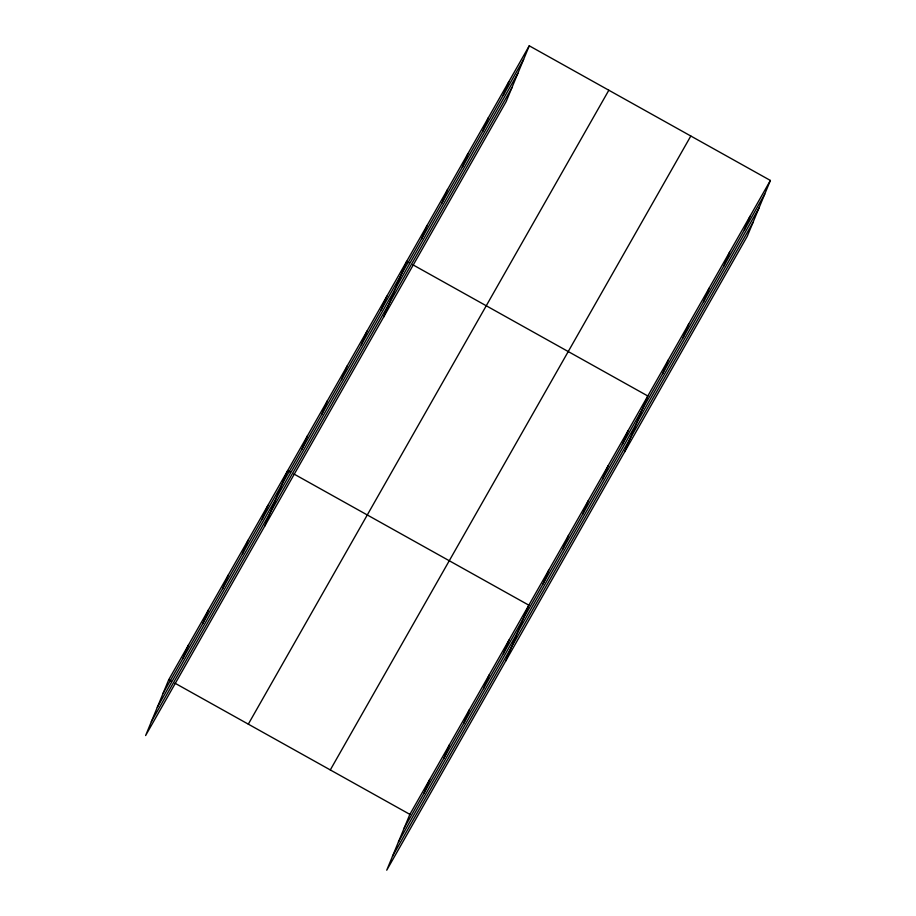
<?xml version="1.0" encoding="UTF-8"?>
<svg xmlns="http://www.w3.org/2000/svg" width="916" height="916" viewBox="0 0 916 916"><rect width="100%" height="100%" fill="white"/><g stroke="black" fill="none" stroke-linecap="round" stroke-linejoin="round"><path stroke-width="1.37" d="M529.265 45.8L168.739 679.718L145.61 735.548L506.136 101.63L529.265 45.8L770.39 180.452L747.261 236.282L386.735 870.2L409.864 814.37L770.39 180.452M182.902 658.512L188.559 644.853M202.734 623.647L208.39 609.987M222.565 588.782L228.221 575.122M242.397 553.917L248.053 540.257M262.216 519.051L267.884 505.392M264.587 526.356L287.704 470.526L290.2 471.912M301.879 449.321L307.536 435.661M321.711 414.456L327.367 400.796M341.531 379.59L347.198 365.931M361.362 344.725L367.018 331.065M381.193 309.86L386.85 296.2M383.552 317.165L406.681 261.335L409.166 262.72M421.452 239.076L427.108 225.416M441.878 203.146L447.546 189.486M462.317 167.227L467.973 153.567M482.743 131.309L488.4 117.649M503.17 95.379L508.827 81.719M424.039 793.164L429.696 779.505M443.871 758.299L449.527 744.639M463.691 723.434L469.347 709.774M483.522 688.569L489.178 674.909M503.353 653.703L509.01 640.044M505.712 661.008L528.841 605.178L293.921 473.996M543.005 583.973L548.673 570.313M562.836 549.108L568.493 535.448M582.668 514.242L588.324 500.583M602.499 479.377L608.155 465.717M622.33 444.512L627.987 430.852M624.689 451.817L647.818 395.987L412.898 264.804M662.589 373.717L668.245 360.057M683.015 337.798L688.672 324.138M703.442 301.879L709.098 288.219M723.869 265.949L729.537 252.289M744.307 230.031L749.964 216.371M163.071 693.378L523.597 59.46M157.312 707.301L517.838 73.372M151.369 721.636L511.895 87.718M248.305 724.155L608.831 90.237M330.298 769.932L690.813 136.015M404.208 828.03L764.734 194.112M398.449 841.941L758.963 208.024M392.506 856.288L753.032 222.359M168.739 679.718L171.223 681.115M174.956 683.187L409.864 814.37"/></g></svg>
